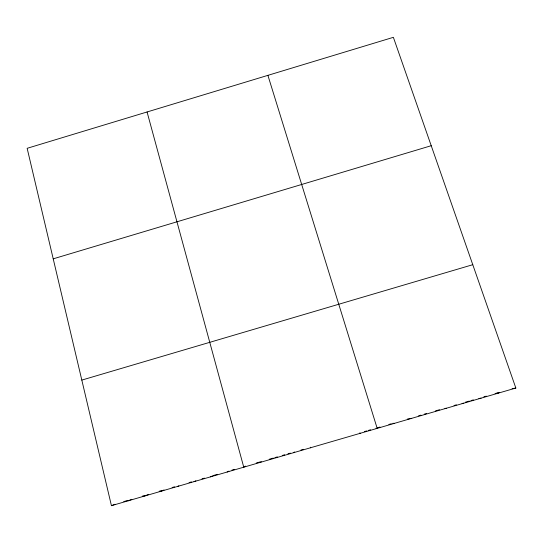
<?xml version="1.0" encoding="UTF-8"?>
<svg xmlns="http://www.w3.org/2000/svg" width="543" height="543" viewBox="0 0 543 543"><rect width="100%" height="100%" fill="white"/><g stroke="black" fill="none" stroke-linecap="round" stroke-linejoin="round"><path stroke-width="0.81" d="M310.331 447.819L310.718 447.194M293.661 452.672L294.442 451.932M260.368 462.351L261.414 461.706M245.714 466.104L243.753 467.184L147.065 111.973M227.15 472.016L228.915 471.12M210.569 476.835L212.625 475.858M194 481.655L195.88 480.806M177.452 486.467L178.864 485.856M160.925 491.279L164.047 489.962M144.411 496.085L148.707 494.327M127.917 500.877L131.813 499.322M111.437 505.676L515.85 388.041L393.376 37.324L27.15 148.314L111.437 505.676L115.055 504.257M53.221 258.835L431.223 145.707M81.817 380.093L472.777 264.699M123.743 501.583L127.768 500.415M142.259 496.2L144.676 495.494M159.187 491.272L161.604 490.573M172.097 487.519L174.52 486.813M189.052 482.584L191.475 481.879M201.989 478.824L204.412 478.118M213.311 475.532L217.356 474.351M231.936 470.116L234.366 469.403M256.262 463.036L260.314 461.855M269.247 459.256L273.305 458.075M274.934 457.606L277.371 456.894M282.245 455.475L284.688 454.769M287.939 453.819L290.376 453.113M300.951 450.038L303.394 449.326M364.319 431.604L366.654 430.925M368.208 430.47L370.543 429.791M377.595 427.741L380.005 427.042M388.836 424.47L391.238 423.771M407.311 419.094L411.737 418.32M418.572 415.823L420.981 415.117M424.198 414.187L426.615 413.481M435.472 410.908L439.497 409.734M454.002 405.512L456.419 404.813M465.297 402.227L469.328 401.053M470.944 400.585L473.367 399.886M483.861 396.831L486.284 396.125M495.175 393.539L499.214 392.365M512.097 388.7L515.85 388.041M495.182 393.641L498.454 393.098M478.865 398.487L481.071 398.155M462.079 403.422L463.708 403.205M444.948 408.404L446.366 408.248M392.847 423.302L394.456 423.35M375.994 428.21L377.188 428.373L267.903 75.355M359.649 432.961L360.443 433.239"/></g></svg>
